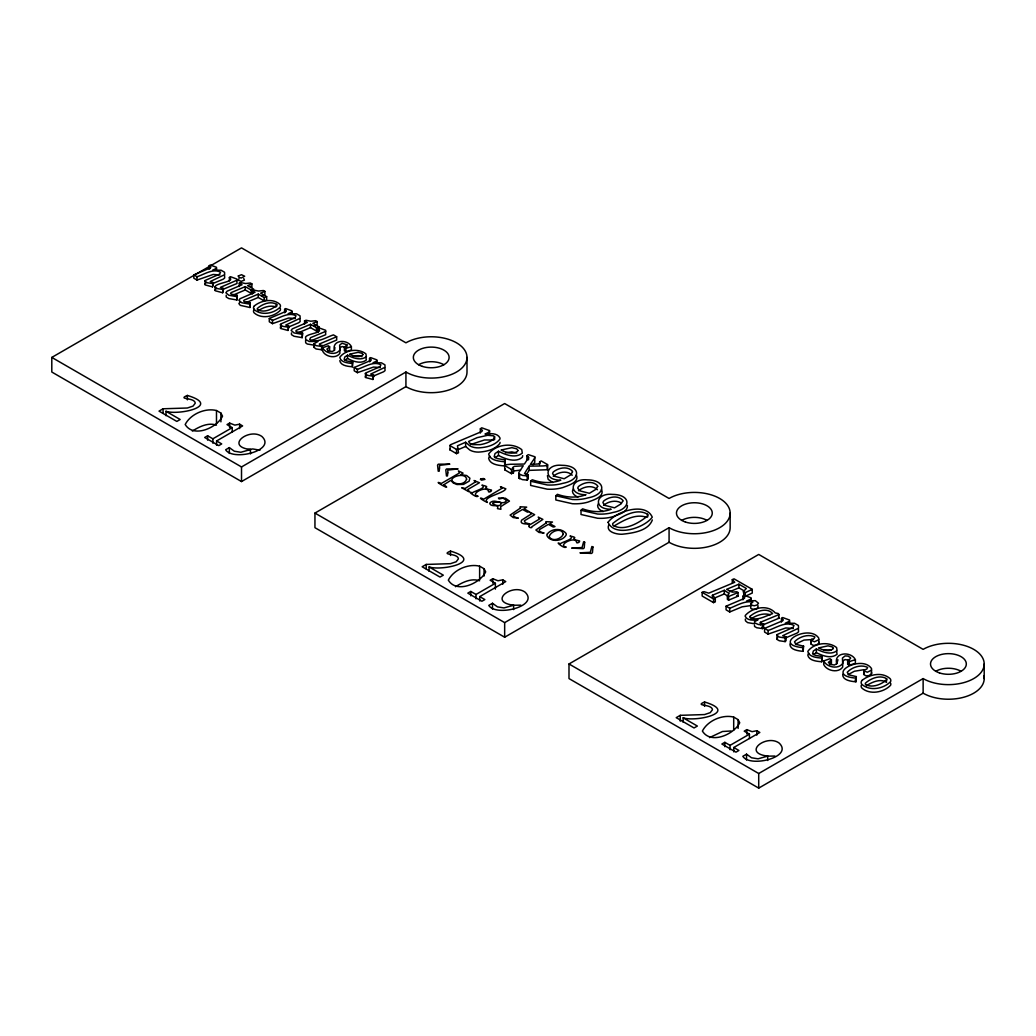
<?xml version="1.0" encoding="UTF-8"?>
<svg xmlns="http://www.w3.org/2000/svg" width="1036" height="1036" viewBox="0 0 1036 1036"><rect width="100%" height="100%" fill="white"/><g stroke="black" fill="none" stroke-linecap="round" stroke-linejoin="round"><path stroke-width="1.5" d="M489.484 430.575L489.484 431.947L484.99 434.032C489.95 433.579 497.526 432.659 500.051 438.124L499.883 439.16C494.91 445.545 486.143 447.513 478.425 447.876A11.901 6.876 0 0 1 469.774 445.804L465.63 442.242L457.472 445.804L458.521 452.771L456.513 453.651L449.883 449.818L450.323 444.807L481.844 431.507L482.426 430.341L480.367 428.839L481.701 427.79L489.484 430.575L489.484 434.783M539.614 461.823L540.222 462.794L538.5 463.947L530.354 464.413L534.796 457.99L534.654 456.695L528.256 454.61L526.923 455.659L528.541 457.744L524.397 464.05L510.372 464.27L505.167 464.801L504.739 465.591L511.46 469.476L513.467 468.596L512.548 467.599L514.322 466.368L523.245 465.811L518.764 472.701L518.725 477.933L522.416 479.629L527.207 480.082L528.256 478.93L528.256 474.708L524.514 473.517L529.163 466.148L543.11 465.941L547.435 465.514L547.526 464.581L541.18 460.916L539.614 461.823L539.614 464.633M789.937 643.9C789.704 649.986 798.575 650.906 803.159 651.346L803.573 646.14L795.946 644.366L794.495 641.828C799.093 636.739 808.468 633.631 814.892 636.959L814.024 638.616L811.033 639.795L810.955 643.965L813.092 645.363L816.109 645.182L818.751 643.369L818.777 641.841M818.751 643.369L818.777 638.176C809.181 623.322 770.46 644.768 803.159 647.668L803.573 646.14M842.695 674.358C842.462 680.445 851.333 681.364 855.917 681.805L856.332 676.599L848.704 674.824L847.254 672.286C851.851 667.197 861.227 664.089 867.65 667.43L866.782 669.088L863.791 670.266L863.713 674.423L865.85 675.822L868.867 675.64L871.509 673.827L871.535 672.299M871.509 673.827L871.535 668.634C861.939 653.794 823.219 675.226 855.917 678.14L856.332 676.599M518.725 477.933L519.386 475.796M652.343 519.942C648.342 531.041 632.426 533.203 621.937 534.252C616.912 534.408 605.749 532.077 608.715 525.058M525.731 475.433L529.163 470.37L547.435 469.735L547.526 464.581M494.612 436.829L493.136 439.471A24.294 14.025 0 0 1 480.16 444.651L472.571 444.638L469.554 443.058L468.635 441.453L477.169 437.645L487.632 435.301L493.628 435.832L494.612 436.829L494.612 439.64M810.955 643.965L811.499 639.316M863.713 674.423L864.257 669.774M547.422 475.641L548.173 479.37L552.81 482.517M745.324 619.075L745.506 620.849L747.603 622.61L754.571 623.801M500.051 442.346L499.883 443.382C494.91 449.766 486.143 451.722 478.425 452.097A11.901 6.876 0 0 1 469.774 450.012L465.63 446.464L465.63 442.242M352.395 363.442L352.706 362.017L346.503 360.916L344.159 359.388L344.794 357.006L347.539 355.167C353.004 357.977 360.981 361.085 366.343 356.63L365.915 353.885C358.482 347.954 345.169 349.754 339.769 357.368C340.818 362.535 348.07 363.04 352.395 363.442L352.395 366.783C348.07 366.368 340.818 365.863 339.769 360.696M352.395 366.783L352.706 362.017M504.649 461.745L505.024 459.919L497.176 458.534L494.198 456.604L495.014 453.587L498.484 451.243C505.413 454.817 515.501 458.741 522.299 453.108L521.755 449.637C512.354 442.113 495.493 444.405 488.642 454.04C489.963 460.58 499.158 461.227 504.649 461.745L504.739 469.813L511.46 473.698L513.467 472.817L513.467 468.596M821.703 658.093L822.04 656.513L815.215 655.309L812.625 653.625L813.338 650.996L816.355 648.963C822.377 652.071 831.157 655.49 837.062 650.582L836.596 647.565C828.412 641.025 813.752 643.019 807.795 651.398C808.948 657.083 816.938 657.653 821.703 658.093L821.703 661.758C816.938 661.318 808.948 660.761 807.795 655.063L808.792 653.107M821.703 661.758L822.04 656.513M522.701 455.672L522.299 457.329C515.501 462.962 505.413 459.039 498.484 455.464L495.014 457.795M226.198 295.26L226.211 296.995L228.826 298.575L236.92 299.974L237.296 295.389L231.235 294.094L230.575 293.343L231.235 292.579L245.247 286.622L251.204 290.054L253.652 289.122L247.617 285.638L251.877 283.877L251.877 287.205L250.375 286.337M236.92 299.974L237.296 295.389M240.054 302.046L238.889 303.613L240.287 305.348L249.922 307.485L250.298 302.888L244.237 301.606L243.577 300.841L244.237 300.09L258.249 294.12L264.206 297.565L266.653 296.633L266.653 299.961L264.206 300.893L258.249 297.461L245.584 302.836M249.922 307.485L250.298 302.888M291.453 332.932L291.479 334.667L294.082 336.26L302.175 337.645L302.564 333.061L296.49 331.779L295.83 331.015L296.49 330.251L310.502 324.294L316.459 327.726L318.907 326.793L318.907 329.021M302.175 337.645L302.564 333.061M305.581 340.365L305.698 342.812L307.239 344.004L314.581 345.234M334.913 347.526L334.46 350.414M754.506 625.291L754.545 626.469L756.785 627.751L762.638 628.619L763.545 627.609L763.545 623.944L760.605 623.154L760.398 622.312L778.942 614.581L778.321 613.545L775.2 612.898C767.767 604.053 752.214 607.614 745.324 615.41L745.169 616.29C747.293 620.94 753.742 620.201 757.951 619.891L754.506 621.626L754.545 622.804L758.365 624.488L762.638 624.941L763.545 623.944M216.498 268.376L212.652 270.15L221.056 270.228L224.553 272.235L224.67 274.682L210.282 281.507L213.338 282.634L212.509 286.881L205.128 284.913L205.141 280.484L219.632 274.087L220.538 272.196C213.04 268.13 204.17 274.501 197.021 276.741L193.823 274.89L193.823 278.218L197.021 280.07L213.144 274.462L219.891 274.967M204.882 284.33L205.724 283.359M236.959 280.186L220.422 287.361L223.478 288.487L222.649 292.735L215.268 290.766L214.996 286.855C215.617 282.841 236.066 281.857 229.383 277.506L230.445 276.677L236.959 279.098L236.959 283.514L223.957 288.953M214.996 290.184L215.889 289.199M291.971 311.94L288.125 313.727L296.516 313.804L300.026 315.812L300.142 318.259L285.755 325.071L288.798 326.21L287.969 330.445L280.601 328.477L280.601 324.061L295.092 317.663L296.011 315.773C288.513 311.706 279.629 318.065 272.494 320.318L269.295 318.466L269.295 321.795L272.494 323.646L288.617 318.026L295.351 318.531M280.342 327.894L281.196 326.923M376.884 360.968L373.051 362.755L381.442 362.833L384.939 364.84L385.055 367.288L370.668 374.1L373.724 375.239L372.895 379.474L365.514 377.505L365.527 373.089L380.018 366.692L380.924 364.801C373.426 360.735 364.555 367.094 357.407 369.347L354.208 367.495L354.208 370.823L357.407 372.675L373.53 367.055L380.277 367.56M365.268 376.923L366.109 375.951M789.549 621.237L785.314 623.193L794.56 623.284L798.419 625.498L798.549 628.192L782.711 635.703L786.065 636.946L786.065 640.611L785.158 641.608L779.279 640.74L777.026 639.445L777.039 634.576L792.993 627.531L794.003 625.446C785.741 620.965 775.964 627.984 768.103 630.458L764.581 628.412L764.581 632.077L768.103 634.123L785.858 627.945L793.278 628.489M776.754 638.798L777.686 637.736M489.795 456.008L488.642 458.262C489.963 464.801 499.158 465.449 504.649 465.954L505.024 459.919M504.739 469.813L505.167 469.01M449.883 449.818L450.323 449.028M573.245 488.979C570.681 492.488 574.825 496.037 577.984 497.047M598.432 503.522C595.855 507.031 599.999 510.58 603.172 511.59M254.364 309.207L253.755 310.127A6.902 3.976 0 0 0 254.183 312.898C261.396 319.308 273.931 316.925 280.199 310.399A6.902 3.976 0 0 0 280.303 308.534M533.022 464.775L534.796 462.211L534.654 456.695M321.043 346.607L336.661 340.067L336.661 336.739L319.438 343.978L319.554 344.781L322.222 345.506L321.406 349.754L316.084 348.964L313.791 347.228L313.791 343.9L317.935 341.504L309.233 341.491L305.698 339.484L305.581 337.037C307.757 333.294 324.501 332.867 318.091 328.71L319.14 327.894L325.654 330.303L325.654 334.719L310.567 340.999M313.791 347.228L314.452 346.361M837.956 659.764L836.738 663.83M212.509 286.881L213.338 282.634M222.649 292.735L223.478 288.487M287.969 330.445L288.798 326.21M321.406 349.754L322.222 345.506M372.895 379.474L373.724 375.239M527.207 480.082L527.207 475.874L528.256 474.708M785.158 641.608L785.158 637.943L786.065 636.946M818.751 639.704L814.568 641.763L810.955 640.3M871.509 670.162L867.326 672.222L863.713 670.758M530.652 481.222L532.232 479.759C541.349 483.087 551.644 483.682 560.8 480.173C542.437 480.471 544.884 463.532 562.017 465.319C581.002 465.397 581.585 479.94 562.755 483.359A27.881 16.097 0 0 1 547.202 484.965L530.652 481.222L530.652 485.431L547.202 489.173A27.881 16.097 0 0 0 562.755 487.58C567.689 485.586 579.784 482.478 576.327 474.967M555.827 495.752L557.407 494.301C566.524 497.617 576.819 498.212 585.975 494.703C567.624 495.001 570.059 478.075 587.192 479.849C606.177 479.94 606.759 494.483 587.93 497.902A27.881 16.097 0 0 1 572.377 499.494L555.827 495.752L555.827 499.974L572.377 503.716A27.881 16.097 0 0 0 587.93 502.11C592.864 500.129 604.972 497.021 601.502 489.51M581.015 510.295L582.582 508.831C591.698 512.16 601.994 512.755 611.162 509.246C592.799 509.544 595.234 492.605 612.38 494.392C631.351 494.483 631.947 509.013 613.105 512.431A27.881 16.097 0 0 1 597.565 514.037L581.015 510.295L581.015 514.504L597.565 518.246A27.881 16.097 0 0 0 613.105 516.653C618.181 514.426 627.699 512.535 627.44 505.464M732.31 583.281L732.31 579.616L734.058 578.852L752.265 589.355L752.265 593.032L745.337 596.257L744.107 595.791L743.382 591.608L746.334 588.474L738.901 584.187L726.586 589.342L732.258 592.139L736.713 591.776L738.033 592.54L738.033 596.205L728.658 600.142L727.376 599.391L727.376 595.726L729.124 593.499L724.306 590.274L712.405 595.273L712.405 597.72M238.915 278.813L238.371 280.329L241.31 281.326L244.418 280.108L243.745 278.516M210.204 268.324L209.155 269.153L209.155 265.825L210.204 264.996L216.498 267.288L216.498 269.502M285.677 311.901L284.615 312.73L284.615 309.388L285.677 308.573L291.971 310.852L291.971 313.066M370.59 360.929L369.541 361.758L369.541 358.417L370.59 357.601L376.884 359.88L376.884 363.209M742.929 599.844L742.929 596.179L744.081 595.273L751.139 597.863L751.139 601.527M781.468 622.092L781.468 618.427L782.62 617.521L789.549 620.033L789.549 623.698M553.237 476.249C558.262 472.092 567.197 470.033 572.248 475.213M578.425 490.779C583.436 486.635 592.372 484.576 597.422 489.743M603.6 505.322C608.236 501.476 615.345 499.805 620.888 502.719M795.441 644.107L804.001 640.067L812.807 639.523M848.199 674.565L854.376 671.25L863.804 669.696M344.794 360.334L347.539 358.495C353.004 361.318 360.981 364.413 366.343 359.958L365.915 357.213M813.338 654.674L816.355 652.641C822.377 655.749 831.157 659.155 837.062 654.26L836.596 651.23M613.998 526.029C623.296 520.629 634.951 513.519 646.024 517.119M258.145 310.813C263.118 307.472 269.813 304.83 275.731 306.902M866.251 685.78C871.859 682.206 880.483 678.179 886.596 682.374M751.178 618.803C756.617 615.099 763.908 612.69 770.357 614.814M192.346 431.054C199.391 426.69 208.068 422.248 216.485 425.136M455.49 586.713C462.535 582.336 471.212 577.894 479.629 580.782M709.543 737.606L722.468 731.507L731.118 730.976M51.8 357.42L241.517 247.889L405.931 342.825A35.768 20.655 0 0 1 456.526 342.825A35.768 20.655 0 0 1 456.526 372.028A35.768 20.655 0 0 1 405.931 372.028L241.517 466.951L51.8 357.42L51.8 372.028L241.517 481.559L405.931 386.635A35.768 20.655 0 0 0 444.923 391.103A35.768 20.655 0 0 0 467.003 372.028L467.003 357.42M165.967 411.292C178.71 415.565 222.339 405.931 187.361 395.441C176.638 399.922 194.729 397.073 195.247 403.198L193.033 406.112L187.322 408.016L163.066 408.78L159.013 411.124L176.845 421.419L180.173 419.502L165.967 411.292L165.967 415.682M232.232 431.999L232.232 427.622L212.872 438.798L207.627 435.78L204.675 437.477L218.764 445.622L221.717 443.913L216.589 440.96L216.589 445.338M216.589 440.96L242.631 425.925L239.627 424.177L234.848 425.11L229.629 423.076L227.001 424.592L232.232 427.622M250.479 449.559L240.844 452.266L234.33 451.217L229.344 447.617L225.641 449.766C232.789 461.447 276.729 450.53 261.94 436.506C249.184 427.22 224.281 446.348 250.479 449.559L250.479 453.936M314.944 513.079L504.661 403.548L669.075 498.471A35.768 20.655 0 0 1 719.67 498.471A35.768 20.655 0 0 1 719.67 527.687A35.768 20.655 0 0 1 669.075 527.687L504.661 622.61L314.944 513.079L314.944 527.687L504.661 637.218L669.075 542.281A35.768 20.655 0 0 0 708.067 546.762A35.768 20.655 0 0 0 730.147 527.687L730.147 513.079M429.111 566.951C441.854 571.225 485.483 561.577 450.505 551.1C439.782 555.581 457.873 552.732 458.391 558.857L456.177 561.771L450.466 563.675L426.21 564.439L422.157 566.77L439.989 577.065L443.317 575.161L429.111 566.951L429.111 571.341M495.376 589.121L495.376 583.281L476.016 594.457L470.771 591.439L467.819 593.136L481.908 601.269L484.861 599.572L479.733 596.606L479.733 600.997M479.733 596.606L505.775 581.572L502.771 579.836L497.992 580.769L492.773 578.735L490.145 580.251L495.376 583.281M513.623 605.218L503.988 607.925L497.474 606.876L492.488 603.276L488.785 605.413C495.933 617.106 539.873 606.189 525.084 592.165C512.328 582.88 487.425 602.007 513.623 605.218L513.623 609.595M568.997 663.972L758.715 554.441L923.128 649.365A35.768 20.655 0 0 1 973.723 649.365A35.768 20.655 0 0 1 973.723 678.58A35.768 20.655 0 0 1 923.128 678.58L758.715 773.503L568.997 663.972L568.997 678.58L758.715 788.111L923.128 693.175A35.768 20.655 0 0 0 964.244 697.098A35.768 20.655 0 0 0 983.889 675.886M683.164 717.844C695.907 722.118 739.549 712.47 704.571 701.994C693.835 706.474 711.939 703.625 712.444 709.751L710.23 712.664L704.519 714.568L680.263 715.332L676.21 717.663L694.042 727.958L697.37 726.055L683.164 717.844L683.164 722.234M749.429 738.551L749.429 734.174L730.069 745.35L724.824 742.333L721.872 744.029L735.961 752.162L738.914 750.465L733.786 747.5L733.786 751.89M733.786 747.5L759.841 732.465L756.824 730.73L752.058 731.662L746.827 729.629L744.198 731.144L749.429 734.174M767.676 756.112L758.054 758.818L751.527 757.769L746.542 754.169L742.838 756.306C749.986 768 793.939 757.083 779.15 743.058C766.381 733.773 741.478 752.9 767.676 756.112L767.676 760.489M329.616 346.814L326.884 349.106L328.671 350.971L332.336 351.489L334.421 350.233C331.559 339.73 347.578 338.785 351.385 346.633L351.385 349.974L345.894 351.709L344.379 350.841L344.379 347.513L346.879 344.755L342.01 343.24L339.64 345.156L339.847 350.064C335.988 355.711 325.408 353.613 322.649 347.746L328.334 345.765L329.616 346.814L329.616 350.142L327.842 351.075M831.416 659.867L828.412 662.392L830.38 664.439L834.407 665.008L836.699 663.636C833.553 652.071 851.191 651.035 855.386 659.673L855.386 663.338L849.339 665.254L847.668 664.296L847.668 660.631L850.595 658.469L850.427 657.588L847.914 656.073L845.065 655.93L842.449 658.041L842.669 663.441C838.435 669.657 826.78 667.352 823.737 660.89L830.004 658.715L831.416 659.867L831.416 663.532L829.46 664.568M847.668 664.296L849.209 663.454M743.382 591.608L745.337 592.592L752.265 589.355M751.981 605.425L742.061 606.837L729.732 611.965L726.081 609.854L726.081 606.189L729.732 608.3C736.997 605.451 744.793 600.504 752.874 602.071L750.686 603.871L750.724 608.171L751.514 608.831L754.286 609.427L757.135 608.65L758.184 605.879M702.162 592.372L713.558 598.963L715.306 598.199L715.306 601.864L713.558 602.628L702.162 596.05L702.162 592.372L703.936 591.634L708.753 593.162L734.757 582.271L732.31 579.616M449.883 445.61L456.513 449.43L458.521 448.549M459.065 449.287L465.63 446.464M751.139 599.054L746.529 601.048L755.309 600.634L758.481 603.224L757.135 604.985L754.286 605.762L751.514 605.166L750.686 603.871M232.582 295.325L245.247 289.95L251.204 293.382L253.652 292.45M297.85 333.009L310.502 327.622L316.459 331.067L318.907 330.121M726.081 606.189L744.444 598.368L744.703 597.5L742.929 596.179M193.823 274.89L210.528 267.819L210.774 267.016L209.155 265.825M269.295 318.466L286.001 311.383L286.247 310.593L284.615 309.388M354.208 367.495L370.914 360.411L371.16 359.621L369.541 358.417M764.581 628.412L782.97 620.616L783.242 619.748L781.468 618.427M713.895 598.316L724.306 593.939L727.453 595.894M727.376 595.726L728.658 596.477L738.033 592.54M729.331 591.854L738.901 587.852L743.861 590.714M762.897 624.915L778.942 618.246L778.942 614.581M213.364 283.333L223.245 279.163L224.67 278.011L224.553 275.563M262.043 295.895L264.879 294.716L264.879 291.388L260.619 293.149L266.653 296.633M288.824 326.897L298.705 322.727L300.142 321.587L300.026 319.14M314.296 326.055L317.133 324.89L317.133 321.561L312.872 323.323L318.907 326.793M373.75 375.926L383.631 371.756L385.055 370.616L384.939 368.168M786.091 637.697L796.969 633.113L798.549 631.856L798.419 629.163M325.654 331.39L310.567 337.658L309.673 339.549C317.262 343.641 326.236 337.127 333.45 334.887L336.661 336.739M470.461 444.573L484.472 439.963L493.628 440.041M239.29 286.519L239.29 283.178L240.766 282.595L245.532 283.54L250.375 283.009L251.877 283.877M252.305 294.017L252.305 290.689L253.768 290.106L258.534 291.051L263.377 290.52L264.879 291.388M304.558 324.19L304.558 320.862L306.021 320.266L310.787 321.225L315.63 320.681L317.133 321.561M513.04 471.03L520.525 470.137M344.379 347.513L345.894 348.381L351.385 346.633M847.668 660.631L849.339 661.59L855.386 659.673M247.591 449.637L252.771 448.951L259.997 450.194M510.735 605.296L520.849 605.154M764.788 756.189L774.902 756.047M353.108 356.332L358.132 355.659L361.965 356.604M505.529 452.732L511.901 451.877L516.757 453.069M823.737 650.038L831.014 649.999M236.92 296.646L228.826 295.247L225.887 292.774L227.052 291.207L242.01 284.745L239.29 283.178M249.922 304.157L241.828 302.758L238.889 300.285L240.054 298.718L255.011 292.256L252.305 290.689M302.175 334.317L294.082 332.932L291.142 330.445L292.307 328.878L307.265 322.429L304.558 320.862M854.972 680.147L856.332 680.263M527.207 475.874L522.416 475.42L518.725 473.711M212.509 283.553L207.174 282.75L204.882 280.989M222.649 289.407L217.314 288.604L214.996 286.855M287.969 327.117L282.647 326.327L280.342 324.566M321.406 346.412L316.084 345.635L313.791 343.9M372.895 376.146L367.56 375.356L365.268 373.595M785.158 637.943L779.279 637.075L776.754 635.133M761.758 627.259L763.545 627.609M216.485 410.528C205.115 407.666 190.352 414.219 185.198 424.527C193.538 438.28 216.938 427.829 222.546 416.187L220.914 413.092L216.485 410.528L216.485 423.672M479.629 566.187C468.259 563.325 453.496 569.878 448.342 580.173C456.682 593.939 480.082 583.475 485.69 571.846L484.058 568.751L479.629 566.187L479.629 579.331M733.695 717.08C722.325 714.218 707.549 720.771 702.395 731.066C710.735 744.832 734.135 734.369 739.743 722.74L738.111 719.644L733.695 717.08L733.695 730.225M345.623 347.125L342.01 346.568L339.989 347.695L339.847 353.393C335.988 359.039 325.408 356.941 322.649 351.075L322.649 347.746M849.041 660.204L845.065 659.595L842.838 660.838L842.669 667.119C838.435 673.335 826.78 671.017 823.737 664.568L823.737 660.89M736.713 595.441L738.033 596.205M830.004 662.38L831.416 663.532M715.306 598.199L712.405 595.273M647.591 514.309C636.777 507.446 621.237 516.537 612.664 523.568L612.781 525.148C623.594 532.038 639.134 522.921 647.707 515.889L647.591 514.309L647.591 517.119M886.596 678.71C880.147 674.54 870.473 678.463 865.332 683.268L865.358 684.304C871.807 688.435 881.481 684.55 886.622 679.733L886.596 678.71L886.596 681.144M276.625 304.39C270.772 300.608 261.978 304.17 257.304 308.534L257.329 309.466C263.196 313.235 271.976 309.699 276.651 305.335L276.625 304.39L276.625 306.604M512.548 471.82L513.467 472.817M778.321 617.21L778.942 618.246M984.2 663.972L984.2 678.58M923.128 678.58L923.128 693.175M855.917 678.14L855.917 681.805M849.339 661.59L849.339 665.254M816.355 648.963L816.355 652.641M803.159 647.668L803.159 651.346M768.103 630.458L768.103 634.123M762.638 624.941L762.638 628.619M760.398 622.312L760.398 624.76M758.715 773.503L758.715 788.111M756.824 730.73L756.824 735.12M746.827 729.629L746.827 734.006M746.542 754.169L746.542 760.01M745.337 592.592L745.337 596.257M738.901 584.187L738.901 587.852M738.111 719.644L738.111 728.399M730.069 745.35L730.069 749.74M729.732 608.3L729.732 611.965M728.658 596.477L728.658 600.142M724.824 742.333L724.824 746.71M724.306 590.274L724.306 593.939M713.558 598.963L713.558 602.628M704.571 701.994L704.571 706.371M680.263 715.332L680.263 721.173M669.075 527.687L669.075 542.281M547.435 465.514L547.435 469.735M529.163 466.148L529.163 470.37M528.541 457.005L528.541 459.816M526.923 455.659L526.923 459.867M519.58 474.553L519.58 478.761M511.46 469.476L511.46 473.698M504.661 622.61L504.661 637.218M502.771 579.836L502.771 584.213M498.484 451.243L498.484 455.464M492.773 578.735L492.773 583.113M492.488 603.276L492.488 609.116M484.058 568.751L484.058 576.042M480.367 428.839L480.367 433.048M476.016 594.457L476.016 598.847M470.771 591.439L470.771 595.817M456.513 449.43L456.513 453.651M450.505 551.1L450.505 555.477M426.21 564.439L426.21 568.816M405.931 372.028L405.931 386.635M357.407 369.347L357.407 372.675M347.539 355.167L347.539 358.495M346.879 344.755L346.879 346.969M345.894 348.381L345.894 351.709M318.091 328.71L318.091 332.051M316.459 327.726L316.459 331.067M310.502 324.294L310.502 327.622M272.494 320.318L272.494 323.646M264.206 297.565L264.206 300.893M258.249 294.12L258.249 297.461M251.204 290.054L251.204 293.382M245.247 286.622L245.247 289.95M241.517 466.951L241.517 481.559M239.627 424.177L239.627 428.567M229.629 423.076L229.629 427.454M229.383 277.506L229.383 280.834M229.344 447.617L229.344 453.457M220.914 413.092L220.914 421.846M212.872 438.798L212.872 443.188M207.627 435.78L207.627 440.158M197.021 276.741L197.021 280.07M187.361 395.441L187.361 399.831M163.066 408.78L163.066 413.157M861.421 685.016A7.589 4.39 0 0 0 861.887 688.059C869.826 695.13 883.63 692.514 890.546 685.314A7.589 4.39 0 0 0 890.649 683.268M935.78 671.276A17.884 10.321 0 0 1 961.071 671.276M681.727 520.383A17.884 10.321 0 0 1 707.018 520.383M418.583 364.724A17.884 10.321 0 0 1 443.874 364.724M506.565 500.246L506.552 500.776C502.071 506.371 494.91 497.617 489.924 502.965L489.795 503.742C491.621 507.679 499.598 503.379 497.448 508.611L500.906 509.298L500.621 506.708L509.466 501.1L505.451 498.251L498.445 498.031L499.132 498.964L502.913 498.122L506.565 500.246M608.054 522.299C614.879 537.852 644.586 527.959 652.266 517.145C645.441 501.605 615.721 511.486 608.054 522.299M477.829 496.192C476.482 498.523 465.449 489.29 472.274 492.994C473.18 491.258 488.008 487.956 481.921 485.159C493.706 487.58 478.127 487.308 491.465 490.041C492.191 491.556 487.658 493.11 488.448 490.935C486.117 485.275 469.256 494.301 477.829 496.192M565.928 547.06C564.581 549.391 553.548 540.144 560.372 543.848C561.279 542.126 576.107 538.811 570.02 536.026C581.805 538.448 566.213 538.163 579.564 540.896C580.289 542.424 575.757 543.965 576.547 541.789C574.216 536.143 557.355 545.169 565.928 547.06M584.68 542.216L584.213 547.889L583.242 548.679L571.704 548.083L582.051 547.552L583.656 541.737L584.68 542.216M592.929 546.982L592.45 552.654L591.478 553.444L579.953 552.835L590.3 552.317L591.893 546.503L592.929 546.982M443.887 484.719C454.558 492.644 429.694 478.761 441.401 483.449L459.388 473.012L458.417 470.888L463.079 473.128L460.606 474.682L466.601 475.498L469.891 478.205L469.14 481.144L463.48 484.395L456.993 484.524L453.263 482.983L450.777 480.38L443.887 484.719M439.51 468.091L439.199 471.186L438.228 471.199L437.555 465.112L438.28 464.193L449.831 464.141L439.614 465.319L439.51 468.091M447.759 472.856L447.435 475.951L446.464 475.964L445.804 469.878L446.529 468.945L458.08 468.894L447.85 470.072L447.759 472.856M529.111 525.99C528.127 527.544 532.608 528.528 531.856 526.754L542.89 519.373L538.228 517.106L539.432 519.075L530.756 524.255L525.343 522.753L524.32 520.81L534.667 514.672L529.966 512.263L531.274 513.985L521.574 520.163L521.121 521.963C521.963 525.459 532.025 522.545 529.111 525.99M475.718 481.753L465.125 488.448L461.706 487.762L468.79 491.686L469.321 491.219L467.599 490.222L467.922 489.419L479.422 482.737L474.035 480.51L475.718 481.753M750.051 616.368L749.896 617.404C756.72 621.691 765.837 615.785 772.636 613.623C767.197 606.824 755.477 611.408 750.051 616.368M572.494 471.859L570.797 474.76L564.193 478.761L554.506 476.262L552.551 473.556L553.237 472.027C558.262 467.871 567.197 465.811 572.248 470.991L572.494 471.859M597.668 486.389L595.972 489.29L589.367 493.304L579.681 490.792L577.725 488.098L578.425 486.557C583.436 482.413 592.372 480.354 597.422 485.534L597.668 486.389M622.856 500.932L621.147 503.833L614.542 507.847L604.856 505.335L602.9 502.641L603.6 501.1C608.611 496.943 617.547 494.897 622.597 500.064L622.856 500.932M466.614 479.228C464.737 484.693 456.397 485.236 452.564 481.442C448.303 477.013 465.786 471.652 466.614 479.228M547.293 534.032L546.866 535.547C550.168 542.592 562.988 541.582 566.252 534.783L566.109 533.462C561.577 527.868 551.566 528.334 547.293 534.032M492.877 503.198L492.696 503.755C503.276 510.023 504.402 497.876 492.877 503.198M563.286 534.226C561.201 538.914 552.913 541.957 549.417 537.179L549.313 536.156C551.113 530.989 561.888 527.104 563.286 534.226M238.293 275.977L239.07 277.531L241.31 277.998L244.664 276.236L241.505 274.708L238.293 275.977M520.486 508.016L510.1 515.112L513.208 517.573L518.311 518.142A10.347 5.97 0 0 1 514.711 516.873L513.455 515.967L513.675 514.685L522.571 509.44L527.479 512.147L529.189 511.68L524.022 508.805L526.689 507.122L520.033 506.785L520.486 508.016M546.283 522.895L535.884 530.005L538.992 532.452L544.094 533.035A10.347 5.97 0 0 1 540.507 531.766L539.238 530.859L539.458 529.577L548.368 524.333L553.263 527.039L554.985 526.573L549.818 523.685L552.486 522.014L545.817 521.678L546.283 522.895M362.898 354.545L362.6 355.18C358.767 358.106 353.38 356.125 349.572 354.208L358.132 352.331L361.965 353.263L362.898 354.545M517.922 450.466L517.547 451.282C512.716 454.985 505.892 452.473 501.061 450.038L511.901 447.656L516.757 448.847L517.922 450.466M833.255 648.29L832.931 649.002C828.722 652.214 822.791 650.038 818.595 647.914L828.01 645.842L832.245 646.891L833.255 648.29M254.364 305.879L253.755 306.798A6.902 3.976 0 0 0 254.183 309.557C261.396 315.98 273.931 313.597 280.199 307.07A6.902 3.976 0 0 0 279.772 304.299C272.74 297.967 261.189 300.414 254.364 305.879M862.094 680.341L861.421 681.351A7.589 4.39 0 0 0 861.887 684.395C869.826 691.465 883.63 688.849 890.546 681.649A7.589 4.39 0 0 0 890.066 678.606C882.322 671.639 869.605 674.319 862.094 680.341M480.859 478.852L480.406 479.396L481.533 480.173L484.965 479.383L483.605 478.541L480.859 478.852M502.253 488.137L483.76 499.171C475.99 495.739 483.799 501.126 487.386 502.447C481.002 497.319 503.923 493.421 505.84 488.811L500.453 486.674L502.253 488.137M939.484 672.921A17.884 10.321 0 0 0 966.316 663.972A17.884 10.321 0 0 0 939.484 655.024A17.884 10.321 0 0 0 939.484 672.921M685.431 522.027A17.884 10.321 0 0 0 712.263 513.079A17.884 10.321 0 0 0 685.431 504.131A17.884 10.321 0 0 0 685.431 522.027M422.287 366.368A17.884 10.321 0 0 0 449.119 357.42A17.884 10.321 0 0 0 422.287 348.485A17.884 10.321 0 0 0 422.287 366.368"/></g></svg>
